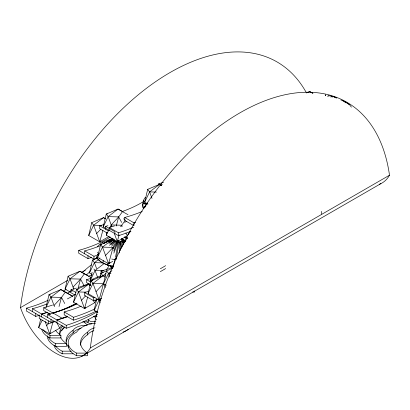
<?xml version="1.0" encoding="UTF-8"?>
<svg xmlns="http://www.w3.org/2000/svg" width="410" height="410" viewBox="0 0 410 410"><rect width="100%" height="100%" fill="white"/><g stroke="black" fill="none" stroke-linecap="round" stroke-linejoin="round"><path stroke-width="0.61" d="M96.201 256.834C99.738 262.892 106.948 265.249 113.452 266.5L114.831 259.463L116.066 259.489M115.476 257.449L118.331 242.008L120.432 242.166M119.341 252.996L119.341 242.12L121.355 241.495L119.233 242.233L116.153 258.91L115.22 258.741L114.754 259.597L116.081 258.9M61.9 325.115L59.727 328.133L49.687 333.93L38.663 327.564L40.667 319.031M70.038 291.93L65.077 289.065L68.081 276.268L79.904 271.246L87.463 275.448M109.239 236.344L99.727 241.833L88.704 235.468L91.707 222.671L103.53 217.648L105.729 218.843M95.663 301.268L94.577 302.78L84.537 308.576L73.513 302.206L76.516 289.409L88.34 284.386L90.538 285.58M92.245 274.505L89.488 272.911L92.491 260.114L96.996 258.203M91.235 281.398L90.133 280.763L92.137 272.23M130.949 231.235A123.856 71.509 0 0 1 118.475 235.683L103.223 226.879L106.231 214.082L118.054 209.059L123 211.75M100.921 300.038L99.061 299.987L88.032 293.621L91.04 280.824L102.864 275.797L105.344 275.863M91.707 280.66L91.994 279.441L101.004 275.612M97.565 257.377L100.573 244.575L112.396 239.553L102.51 247.122L97.565 257.377L108.594 263.743L112.817 261.298M130.59 231.23L127.336 235.76L117.291 241.557L106.267 235.191L106.984 232.142M100.209 276.304L100.927 273.255L112.75 268.232M97.975 312.466L94.115 310.242L96.693 299.269M94.115 310.242L99.061 299.987L103.51 283.648L106.518 270.851L108.455 273.393L109.757 276.955M147.974 204.072L144.668 202.161L147.677 189.364L159.495 184.341L161.145 185.238M52.987 321.829L49.687 333.93L45.126 321.466M59.03 306.495L61.505 297.419L65.303 292.135L72.483 296.153M78.079 288.174L80.555 279.097L84.352 273.813L90.984 277.524M91.707 222.671L93.644 225.213L99.727 241.833L102.859 230.338M87.668 297.081L84.537 308.576L78.454 291.956L76.516 289.409L78.382 289.152M116.23 225.987L118.7 216.91L122.503 211.627L128.028 214.722M114.252 233.249L117.291 241.557L119.105 234.904M121.411 226.433L121.744 225.223L125.199 220.416M108.383 263.292L107.451 265.065L108.194 263.292M113.821 251.053L117.28 241.762L119.366 242.156M113.847 253.113L117.952 242.079L118.423 241.936M125.978 238.405L126.413 237.416L124.66 236.929M330.962 97.18L331.398 96.196L334.914 97.17L335.913 97.852M65.303 292.135L60.854 289.568L50.968 297.132L46.028 307.387L49.031 294.59L60.854 289.568L72.601 296.184M38.663 327.564L42.23 320.159M88.704 235.468L93.644 225.213L103.53 217.648L105.508 218.791M65.077 289.065L70.018 278.81L79.904 271.246L84.352 273.813M103.223 226.879L108.168 216.623L118.054 209.059L122.503 211.627M73.513 302.206L78.454 291.956L88.34 284.386L90.318 285.529M106.267 235.191L108.737 230.066M110.111 227.217L111.207 224.936L118.7 216.91L121.642 222.456M89.488 272.911L94.428 262.656L98.385 259.632M90.133 280.763L95.074 270.508L104.468 263.322M88.032 293.621L92.978 283.366L105.831 273.526M96.017 291.674L103.51 283.648L108.455 273.393L111.915 270.749M144.668 202.161L149.609 191.906L159.495 184.341L161.473 185.484M109.701 242.382L112.765 240.178L113.309 239.071L111.156 240.45M114.175 239.589L113.631 240.696L112.765 240.178M96.324 256.86L98.436 259.802L102.29 262.779L103.756 260.657M112.991 247.143L116.143 241.567L118.403 241.987M113.508 248.065L116.973 241.931L117.552 241.746M97.267 246.912C100.312 242.72 105.519 240.552 110.454 239.45M145.801 197.307C142.475 198.117 140.615 214.122 146.001 205.769L144.284 203.227L142.465 204.498L144.043 203.165L146.401 203.775L147.087 204.79M121.99 240.573L122.733 239.537L124.906 241.767M112.089 268.35L113.514 266.367M125.04 241.423L127.115 238.543L124.645 237.113M106.646 269.355L109.408 265.511L112.171 267.059M98.446 259.817L99.963 257.88M111.546 246.313L115.405 241.27L117.455 241.92M109.419 262.795L108.594 263.743L102.51 247.122L100.573 244.575L101.813 244.406M50.517 332.987L49.687 333.93L50.62 333.069M85.362 307.628L84.537 308.576L85.464 307.715M96.688 233.526L100.85 229.067M120.494 226.561L121.744 225.223L122.334 226.33M54.012 305.445L61.505 297.419L64.739 303.518M73.062 287.123L80.555 279.097L84.086 285.755M105.549 255.43L113.042 247.404L113.924 249.07M46.648 325.622L48.728 323.393M81.498 300.263L85.659 295.805M97.477 254.661L98.405 253.836L97.59 254.677M97.718 254.723L98.533 253.887L97.503 252.365M143.428 208.229L145.873 205.717L143.438 208.249M109.501 245.344L113.483 241.254L115.359 241.736L114.554 240.798L112.678 240.311L108.886 243.509M111.417 244.739L114.959 241.1L116.296 241.803M99.727 241.833L100.655 240.972M117.291 241.557L118.685 240.265M109.982 262.451L108.594 263.743L113.042 247.404L102.51 247.122M99.989 299.126L99.061 299.987L98.287 298.967M146.401 203.775L147.349 202.976M110.556 243.955L113.877 241.162M308.171 92.639L309.652 91.507L312.948 93.301M111.561 266.679L112.55 265.921M99.861 277.442L101.347 276.309M100.542 298.849L99.061 299.987L101.706 298.459M89.426 285.37L90.415 284.627M121.129 241.428L122.539 240.393L123.769 242.571M112.714 238.236L108.199 241.413M112.53 238.482L108.358 241.341L103.756 243.381M109.424 241.259L112.653 239.194M103.72 243.309L112.027 238.205M108.911 241.259L113.068 238.707M344.902 102.838L346.004 102.203L349.961 105.18L351.38 107.164M90.343 347.931A213.902 123.497 -60 0 1 239.922 112.847A213.902 123.497 -60 0 1 389.5 175.219L90.343 347.931A54.919 31.708 60 0 1 55.422 353A54.919 31.708 60 0 1 20.5 307.608L67.588 280.419M81.441 272.424L85.316 270.185M81.764 356.316L380.916 183.598M115.707 259.146L114.826 259.612L111.72 259.048M306.275 92.942L309.652 91.507L312.62 93.219M41.723 316.971L41.723 314.08L46.935 312.364L50.21 314.25M56.975 322.885L56.975 319.995L62.187 318.273A123.856 71.509 0 0 0 67.399 316.556M39.816 315.085A123.856 71.509 0 0 1 35.752 316.412L26.476 311.057L26.476 308.166L50.999 322.327L54.474 321.179M47.698 317.53L47.698 314.639L58.225 311.38A102.418 59.132 0 0 0 77.106 303.8M108.783 241.275L109.947 240.993M107.471 213.912L106.231 214.082L108.168 216.623L111.863 226.72M93.736 259.94L92.491 260.114L94.428 262.656L96.601 268.596M102.167 273.086L100.927 273.255L102.864 275.797L105.334 277.227M93.239 279.266L91.994 279.441L92.768 280.455M50.276 294.421L49.031 294.59L50.968 297.132L54.448 306.634M327.375 96.14L328.605 96.109M192.7 292.002L194.519 292.002L194.519 290.951M93.46 316.684L97.098 316.684M82.61 321.901L88.673 321.901L88.673 319.277M91.963 323.823L90.144 323.823A23.816 13.75 0 0 1 86.802 321.824M43.101 329.691A23.816 13.75 0 0 0 49.984 335.318L60.895 335.318L60.895 337.937L49.984 337.937A23.816 13.75 0 0 1 41.805 329.425M48.293 337.128A23.816 13.75 0 0 0 55.724 343.698L66.635 343.698L66.635 346.317L55.724 346.317A23.816 13.75 0 0 1 47.299 335.826M55.965 346.46A23.816 13.75 0 0 0 62.182 351.17L71.273 351.17M76.624 355.736L76.624 353.112L87.54 353.112L87.54 355.736L76.624 355.736A23.816 13.75 0 0 1 68.204 345.24M54.007 345.281A23.816 13.75 0 0 0 62.182 353.794L73.093 353.794M115.251 258.684L116.419 258.715M147.677 189.364L149.609 191.906L156.425 192.09M108.168 216.623L118.7 216.91M111.207 224.936L121.744 225.223M93.644 225.213L101.7 225.433M94.428 262.656L103.105 262.892M110.7 267.832L112.555 267.879M93.916 268.981L95.074 270.508L103.75 270.743M108.455 273.393L110.931 273.46M68.081 276.268L70.018 278.81L80.555 279.097M91.04 280.824L92.978 283.366L103.51 283.648L106.267 285.242M78.454 291.956L85.89 292.156M50.968 297.132L61.505 297.419M328.256 95.673L331.705 96.165L332.561 97.108M117.28 241.762L119.233 242.233M107.558 265.009L113.565 266.444M94.777 300.023L96.493 300.458M123.933 240.05L125.106 240.373M116.143 241.567L117.952 242.079M144.499 201.264L143.315 200.777L144.043 203.165L145.822 203.893M113.719 240.081L114.077 240.224M115.405 241.27L116.973 241.931M340.848 99.922L346.004 102.203M102.587 262.723L107.743 265.003M336.851 98.103L334.652 97.083L335.646 97.764M127.802 238.097L126.152 237.328L127.151 238.01M342.273 100.317L349.735 104.622M158.803 184.864L158.803 183.711L161.53 185.284M133.952 222.825L133.952 225.715L124.676 220.36L124.676 217.469L133.952 222.825A123.856 71.509 0 0 0 135.705 222.266M123.569 218.796L125.05 219.652M109.198 230.333L109.198 227.442L118.475 232.793A123.856 71.509 0 0 0 133.65 227.212M105.595 229.226L105.595 226.33L114.872 231.686L114.872 234.002M107.256 233.075L99.62 228.662L99.62 225.772L108.348 230.815M123.266 245.006L123.266 242.115L124.906 243.063M113.877 240.409L116.348 241.838M102.29 242.453L103.945 243.407M84.685 253.805L84.685 250.915L93.962 256.265A123.856 71.509 0 0 0 98.026 254.943M109.906 265.634L111.474 266.536M108.419 264.942L109.408 265.511M91.476 257.47A123.856 71.509 0 0 1 87.986 258.597L78.71 253.247L78.71 250.356L93.962 259.161A123.856 71.509 0 0 0 97.452 258.028M101.05 273.957L101.05 271.066L103.233 272.327M90.349 284.75L86.53 282.546L86.53 279.656L90.892 282.177M97.77 299.433A123.856 71.509 0 0 1 93.706 300.755L84.429 295.405L84.429 292.514L93.706 297.865A123.856 71.509 0 0 0 94.874 297.496M71.053 290.782L71.053 289.629L75.963 292.463M74.881 294.985L69.428 291.838A102.418 59.132 0 0 0 72.396 291.003M96.232 311.062A123.856 71.509 0 0 1 73.472 320.184L64.201 314.829L64.201 311.938L73.472 317.289A123.856 71.509 0 0 0 95.099 308.74M50.286 314.414L43.737 310.631L43.737 307.741L53.013 313.096A102.418 59.132 0 0 0 76.245 303.18M47.698 314.639L66.251 325.35A123.856 71.509 0 0 0 97.129 311.733M32.451 311.615L32.451 308.725L66.251 328.241A123.856 71.509 0 0 0 97.647 314.311M55.422 321.45A123.856 71.509 0 0 1 48.508 323.777L39.232 318.421L39.232 315.531M121.924 238.897L125.045 240.813M123.784 240.25L125.347 241.208M123.307 239.845L125.322 241.131M121.58 238.835L125.209 241.157L122.113 238.943M126.413 237.416L127.413 238.097M121.216 238.994L122.17 239.65M121.796 239.404L122.826 240.142M125.65 241.495L122.713 239.02L122.528 240.193L124.307 242.018M112.678 240.311L113.483 241.254M124.343 241.941L122.831 239.963L121.647 240.854L123.492 244.114M125.86 232.988L127.336 235.76M103.51 283.648L105.57 287.533M93.106 300.002L94.577 302.78M56.785 322.588L59.727 328.133M121.801 239.02L122.2 239.922M325.714 95.622L325.33 94.761L325.468 95.709M123.538 244.662L122.241 241.177L120.402 241.731L121.637 248.393M149.609 191.906L152.002 198.435M95.074 270.508L97.682 277.632M92.978 283.366L100.148 302.954M70.018 278.81L73.928 289.496M142.706 204.559L143.551 208.28M121.355 241.495L122.364 246.953M321.604 211.391L321.604 214.01M120.422 241.89L120.432 250.484M118.475 232.793L118.475 235.683M93.962 256.265L93.962 259.161M93.706 297.865L93.706 300.755M87.986 255.707L87.986 258.597M94.971 327.78A13.243 7.646 0 0 0 87.54 332.208L87.54 334.832A26.906 15.534 0 0 0 80.539 345.281M73.472 317.289L73.472 320.184M86.51 325.299A13.243 7.646 0 0 0 73.093 330.27L73.093 332.889A26.906 15.534 0 0 0 66.297 341.433M66.251 325.35L66.251 328.241M62.182 351.17L62.182 353.794M55.724 343.698L55.724 346.317M50.999 319.436L50.999 322.327M49.984 335.318L49.984 337.937M48.508 320.886L48.508 323.777M35.752 313.522L35.752 316.412M20.5 307.608A213.902 123.497 -60 0 1 147.139 87.781A213.902 123.497 -60 0 1 306.044 92.163M389.5 175.219A54.919 31.708 60 0 1 379.286 184.3M76.332 303.692A123.856 71.509 0 0 1 58.225 311.38L52.91 312.922L62.187 318.273A123.856 71.509 0 0 0 67.25 316.412M89.272 283.546A102.418 59.132 0 0 1 87.981 284.817M75.896 294.119A102.418 59.132 0 0 1 67.368 298.9M52.5 305.071A102.418 59.132 0 0 1 43.737 307.741M71.237 290.475A102.418 59.132 0 0 1 67.071 293.493M46.791 304.01A102.418 59.132 0 0 1 32.451 308.725M91.891 275.1A102.418 59.132 0 0 1 88.411 276.202M86.823 274.649A140.681 81.221 0 0 1 89.559 271.968M47.037 312.538A102.418 59.132 0 0 1 41.723 314.08M67.435 316.73A102.418 59.132 0 0 1 56.975 319.995M66.143 289.224A102.418 59.132 0 0 1 63.453 291.279M48.406 300.156A102.418 59.132 0 0 1 26.476 308.166M82.195 272.742A140.681 81.221 0 0 1 91.415 264.819M60.895 335.318A26.906 15.534 0 0 1 55.704 330.465M87.54 334.832A13.243 7.646 0 0 1 93.864 330.696M86.992 352.754A26.906 15.534 0 0 1 87.54 332.208M95.735 323.101A24.82 14.329 0 0 0 76.624 332.131A23.816 13.75 0 0 0 76.624 353.112M128.294 329.317A17.23 9.948 0 0 1 123.205 332.054M66.635 343.698A26.906 15.534 0 0 1 60.659 337.486M59.727 334.519A26.906 15.534 0 0 1 62.827 325.904M59.839 333.96A26.906 15.534 0 0 1 64.565 326.903M95.761 321.373A17.23 9.948 0 0 1 90.185 321.302A13.243 7.646 0 0 0 88.678 320.195M73.093 332.889A13.243 7.646 0 0 1 81.098 328.333M64.924 327.175A24.82 14.329 0 0 0 62.182 330.188A23.816 13.75 0 0 0 60.665 330.998M68.547 347.203A26.906 15.534 0 0 1 73.093 330.27M87.684 325.053A23.816 13.75 0 0 1 83.927 321.737M96.509 319.856A26.906 15.534 0 0 1 94.515 316.223M88.575 291.325A102.418 59.132 0 0 1 84.429 292.514M81.236 306.121A102.418 59.132 0 0 1 64.201 311.938M88.621 283.587A102.418 59.132 0 0 1 78.674 287.343M76.362 288.087A102.418 59.132 0 0 1 71.053 289.629M143.351 201.648A102.418 59.132 0 0 1 122.667 211.381M107.973 225.669A102.418 59.132 0 0 1 105.595 226.33M126.772 221.4A102.418 59.132 0 0 1 124.625 222.292M114.513 225.9A102.418 59.132 0 0 1 109.198 227.442M142.249 211.432A102.418 59.132 0 0 1 124.676 217.469M125.65 241.454A102.418 59.132 0 0 1 123.266 242.115M165.635 268.555A123.856 71.509 0 0 1 160.33 271.62M165.635 265.665A123.856 71.509 0 0 1 160.33 268.729M90.671 278.472A102.418 59.132 0 0 1 86.53 279.656M113.186 267.197A102.418 59.132 0 0 1 101.05 271.066M103.766 224.588A102.418 59.132 0 0 1 99.62 225.772M160.505 185.668A140.681 81.221 0 0 1 162.273 184.213M100.112 245.764A102.418 59.132 0 0 1 84.685 250.915M163.534 182.347A102.418 59.132 0 0 1 158.803 183.711M110.362 237.047A102.418 59.132 0 0 1 78.71 250.356"/></g></svg>
